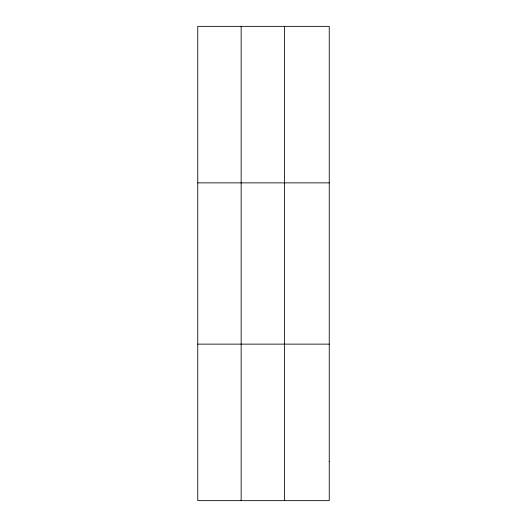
<?xml version="1.0" encoding="UTF-8"?>
<svg xmlns="http://www.w3.org/2000/svg" width="527" height="527" viewBox="0 0 527 527"><rect width="100%" height="100%" fill="white"/><g stroke="black" fill="none" stroke-linecap="round" stroke-linejoin="round"><path stroke-width="0.79" d="M241.149 26.35L241.149 500.65M284.54 26.35L284.54 500.65M197.757 182.869L329.243 182.869M197.757 344.131L329.243 344.131M329.243 461.52L329.243 500.65L197.757 500.65L197.757 26.35L329.243 26.35L329.243 461.52"/></g></svg>
